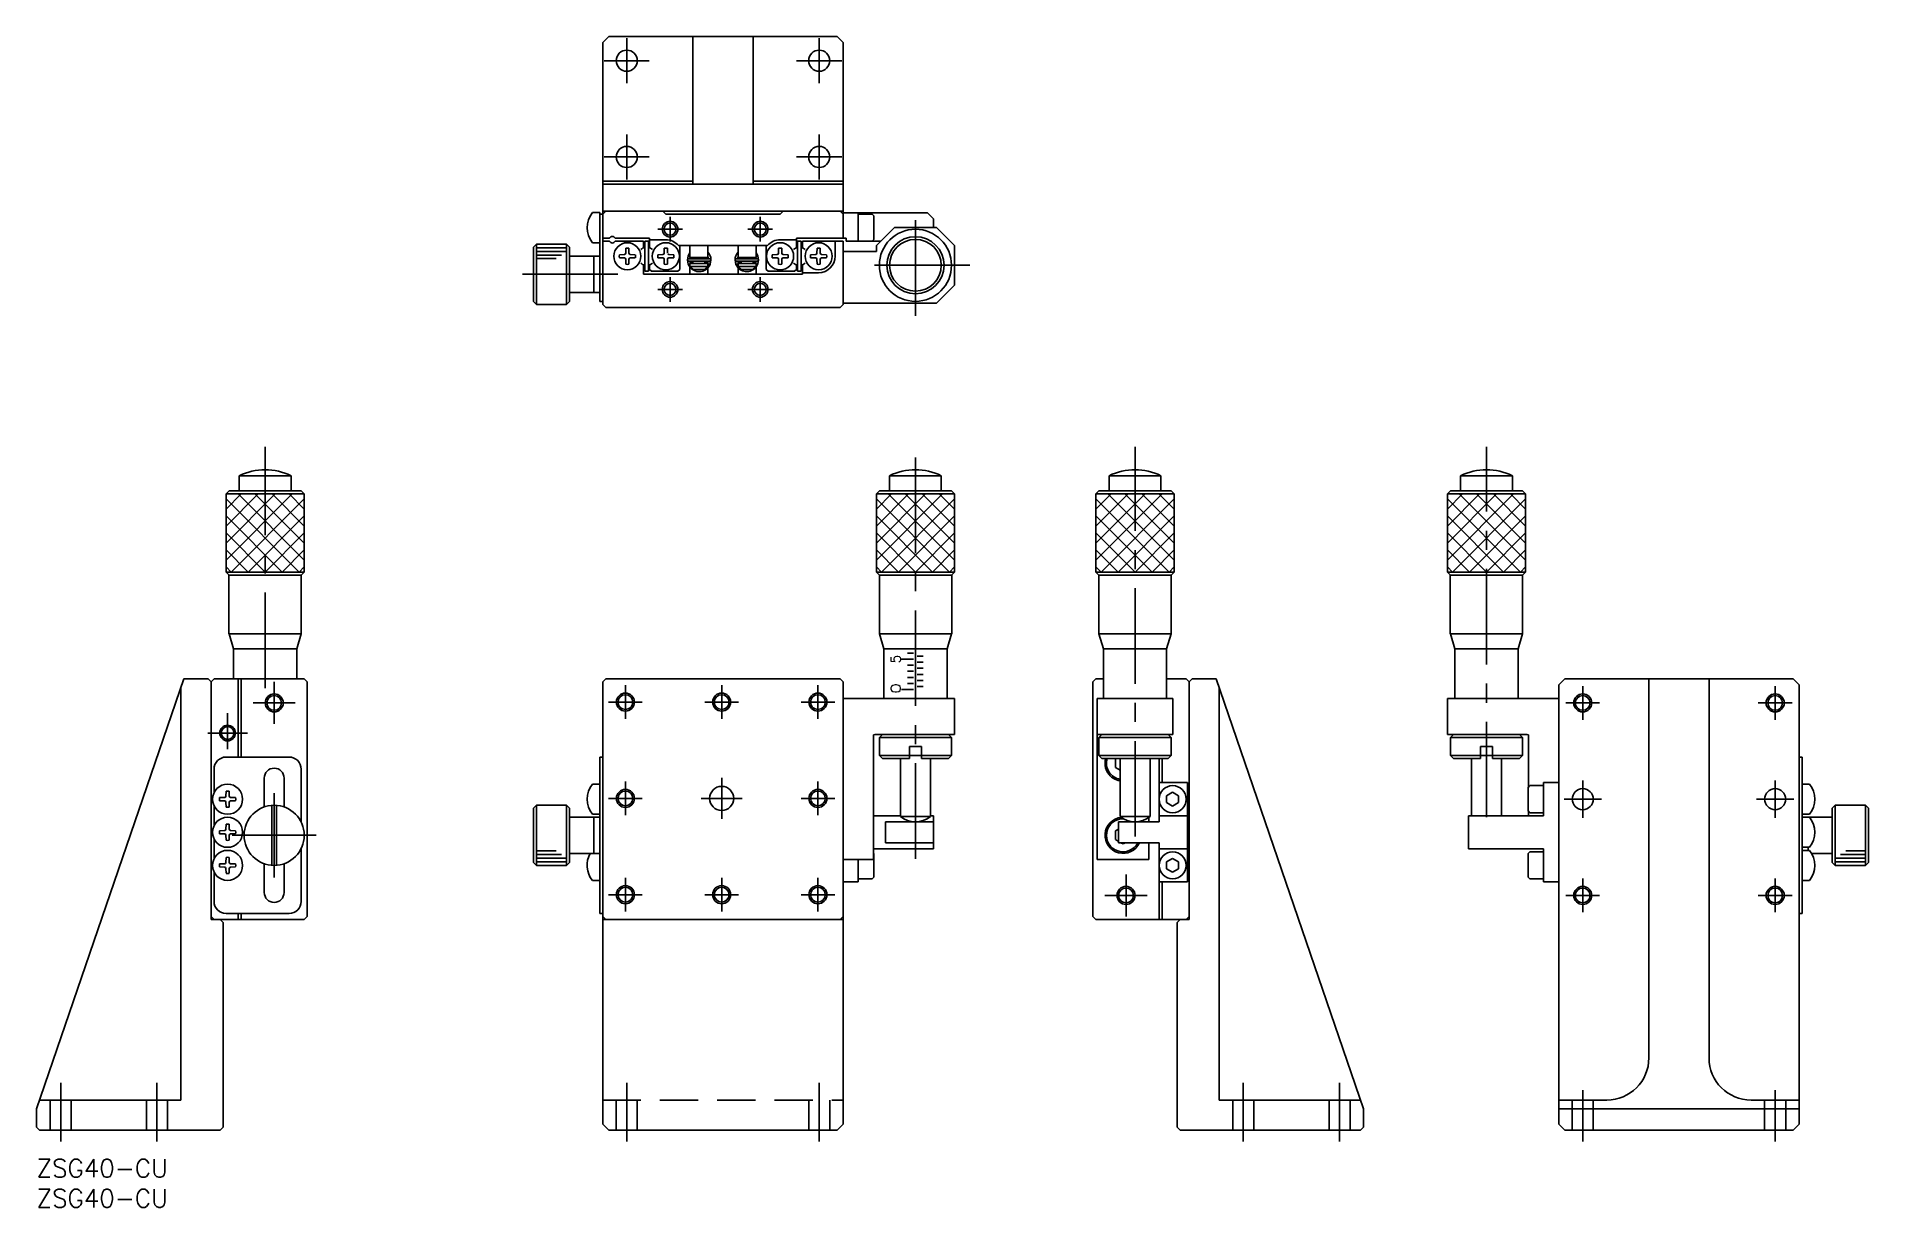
# Model space of a CAD drawing. Extents: x 0 to 305, y -8 to 187.
import ezdxf

# ---------------------------------------------------------------- set-up
doc = ezdxf.new("R2010")
doc.units = 0
doc.header["$LTSCALE"] = 0.5
doc.linetypes.add('CENTER', pattern=[50.8, 31.75, -6.35, 6.35, -6.35])
doc.linetypes.add('DASHED', pattern=[19.05, 12.7, -6.35])
for name, color, linetype in [('MSM_CENTER', 1, 'CENTER'), ('MSM_CONTINUOUS', 7, 'CONTINUOUS'), ('MSM_DASHED', 4, 'DASHED'), ('MSM_NARROW', 5, 'CONTINUOUS'), ('MSM_PART_NUMBER', 7, 'CONTINUOUS')]:
    doc.layers.add(name, color=color, linetype=linetype)
doc.styles.get("Standard").update_dxf_attribs({"font": 'txt.shx', "height": 3, "bigfont": 'bigfont.shx'})

# ---------------------------------------------------------------- blocks, each defined once
blk = doc.blocks.new('*U2')
at = {"layer": 'MSM_PART_NUMBER'}
blk.add_text('ZSG40-CU', height=3, dxfattribs=at).set_placement((0, -3))
blk = doc.blocks.new('*U3')
at = {"layer": 'MSM_PART_NUMBER'}
blk.add_text('ZSG40-CU', height=3, dxfattribs=at).set_placement((0, -8))

msp = doc.modelspace()

# ---------------------------------------------------------------- linework, layer by layer
at = {"layer": 'MSM_CENTER'}
for p, q in [((98.13, 178.81), (98.13, 186.31)), ((130.13, 178.81), (130.13, 186.31)), ((94.38, 182.56), (101.88, 182.56)), ((126.38, 182.56), (133.88, 182.56)), ((98.13, 162.81), (98.13, 170.31)), ((130.13, 162.81), (130.13, 170.31)), ((94.38, 166.56), (101.88, 166.56)), ((126.38, 166.56), (133.88, 166.56)), ((105.33, 152.5), (105.33, 156.61)), ((120.33, 152.5), (120.33, 156.61)), ((146.13, 140.16), (146.13, 156.6)), ((103.27, 154.56), (107.39, 154.56)), ((118.27, 154.56), (122.39, 154.56)), ((96.65, 147.06), (78.76, 147.06)), ((105.33, 142.5), (105.33, 146.61)), ((120.33, 142.5), (120.33, 146.61)), ((155.18, 148.56), (137.67, 148.56)), ((103.27, 144.56), (107.39, 144.56)), ((118.27, 144.56), (122.39, 144.56)), ((38, 78.29), (38, 118.41)), ((146.13, 49.93), (146.13, 118.41)), ((182.65, 53.61), (182.65, 118.41)), ((241.09, 56.82), (241.09, 118.41)), ((39.5, 79.33), (39.5, 72.33)), ((97.91, 73.16), (97.91, 78.76)), ((113.91, 73.16), (113.91, 78.76)), ((129.91, 73.16), (129.91, 78.76)), ((257.09, 78.63), (257.09, 73.03)), ((289.09, 78.63), (289.09, 73.03)), ((31.75, 74.13), (31.75, 68.12)), ((36, 75.83), (43, 75.83)), ((95.11, 75.96), (100.71, 75.96)), ((111.11, 75.96), (116.71, 75.96)), ((127.11, 75.96), (132.71, 75.96)), ((259.89, 75.83), (254.29, 75.83)), ((291.89, 75.83), (286.29, 75.83)), ((28.45, 70.83), (35.05, 70.83)), ((97.91, 57.16), (97.91, 62.76)), ((113.91, 56.56), (113.91, 63.36)), ((129.91, 57.16), (129.91, 62.76)), ((257.09, 62.93), (257.09, 56.73)), ((289.09, 62.93), (289.09, 56.73)), ((39.5, 60.83), (39.5, 46.83)), ((95.11, 59.96), (100.71, 59.96)), ((110.51, 59.96), (117.31, 59.96)), ((127.11, 59.96), (132.71, 59.96)), ((260.19, 59.83), (253.99, 59.83)), ((292.19, 59.83), (285.99, 59.83)), ((46.5, 53.83), (32.5, 53.83)), ((97.91, 41.16), (97.91, 46.76)), ((113.91, 41.16), (113.91, 46.76)), ((129.91, 41.16), (129.91, 46.76)), ((181.15, 47.33), (181.15, 40.33)), ((257.09, 46.63), (257.09, 41.03)), ((289.09, 46.63), (289.09, 41.03)), ((95.11, 43.96), (100.71, 43.96)), ((111.11, 43.96), (116.71, 43.96)), ((127.11, 43.96), (132.71, 43.96)), ((184.65, 43.83), (177.65, 43.83)), ((259.89, 43.83), (254.29, 43.83)), ((291.89, 43.83), (286.29, 43.83)), ((4, 12.69), (4, 2.92)), ((20, 12.69), (20, 2.92)), ((98.13, 12.69), (98.13, 2.92)), ((130.13, 12.69), (130.13, 2.92)), ((200.65, 12.69), (200.65, 2.92)), ((216.65, 12.69), (216.65, 2.92)), ((257.09, 11.5), (257.09, 2.92)), ((289.09, 11.5), (289.09, 2.92))]:
    msp.add_line(p, q, dxfattribs=at)
at = {"layer": 'MSM_CONTINUOUS'}
for p, q in [((95.13, 186.56), (94.13, 185.56)), ((95.13, 186.56), (133.13, 186.56)), ((109.13, 162.06), (109.13, 186.56)), ((119.13, 162.06), (119.13, 186.56)), ((133.13, 186.56), (134.13, 185.56)), ((94.13, 185.56), (94.13, 142.06)), ((134.13, 185.56), (134.13, 153.06)), ((109.13, 162.56), (94.13, 162.56)), ((134.13, 162.06), (94.13, 162.06)), ((134.13, 162.56), (119.13, 162.56)), ((93.63, 157.31), (92.41, 157.31)), ((93.63, 157.31), (93.63, 142.56)), ((93.63, 157.06), (94.13, 157.06)), ((94.63, 157.56), (94.13, 157.06)), ((94.13, 157.56), (134.13, 157.56)), ((104.13, 157.56), (104.63, 157.06)), ((104.63, 157.06), (123.63, 157.06)), ((124.13, 157.56), (123.63, 157.06)), ((133.63, 157.56), (134.13, 157.06)), ((148.13, 157.26), (134.13, 157.26)), ((136.63, 152.56), (136.63, 157.26)), ((136.63, 157.06), (138.93, 157.06)), ((139.23, 156.76), (138.93, 157.06)), ((139.23, 152.86), (139.23, 156.76)), ((149.13, 156.26), (148.13, 157.26)), ((149.13, 156.26), (149.13, 154.86)), ((93.63, 152.31), (92.41, 152.31)), ((95.27, 153.06), (94.13, 153.06)), ((94.13, 152.56), (95.27, 152.56)), ((101.93, 153.06), (96.19, 153.06)), ((100.93, 152.56), (96.19, 152.56)), ((100.93, 152.56), (100.93, 151.47)), ((101.13, 152.56), (101.13, 147.56)), ((101.13, 152.56), (101.73, 152.56)), ((101.73, 152.56), (101.73, 147.56)), ((101.93, 153.06), (101.93, 151.47)), ((104.63, 152.81), (101.93, 152.81)), ((123.63, 152.81), (126.33, 152.81)), ((126.33, 153.06), (126.33, 151.47)), ((134.63, 153.06), (126.33, 153.06)), ((126.53, 152.56), (126.53, 147.56)), ((127.13, 152.56), (126.53, 152.56)), ((127.13, 152.56), (127.13, 147.56)), ((127.33, 152.56), (127.33, 151.47)), ((127.33, 152.56), (134.13, 152.56)), ((132.78, 150.06), (132.78, 152.56)), ((134.13, 142.06), (134.13, 152.56)), ((134.63, 153.06), (134.63, 152.56)), ((140.33, 152.56), (134.63, 152.56)), ((136.63, 152.56), (138.93, 152.56)), ((139.23, 152.86), (138.93, 152.56)), ((139.63, 151.86), (142.63, 154.86)), ((142.63, 154.86), (149.63, 154.86)), ((152.63, 151.86), (149.63, 154.86)), ((83.13, 152.06), (82.63, 151.56)), ((82.63, 142.56), (82.63, 151.56)), ((83.13, 142.06), (83.13, 152.06)), ((88.13, 152.06), (83.13, 152.06)), ((88.13, 142.06), (88.13, 152.06)), ((88.63, 151.56), (88.13, 152.06)), ((88.63, 142.56), (88.63, 151.56)), ((93.63, 150.06), (88.63, 150.06)), ((92.63, 144.06), (92.63, 150.06)), ((97.75, 150.33), (96.9, 150.32)), ((97.75, 149.78), (96.9, 149.8)), ((97.75, 150.33), (97.88, 150.39)), ((97.75, 149.78), (97.88, 149.72)), ((97.95, 150.55), (97.88, 150.39)), ((97.95, 149.56), (97.88, 149.72)), ((97.95, 150.55), (97.97, 151.38)), ((97.95, 149.56), (97.97, 148.73)), ((98.5, 150.55), (98.49, 151.38)), ((98.5, 149.56), (98.49, 148.73)), ((98.5, 150.55), (98.58, 150.39)), ((98.5, 149.56), (98.58, 149.72)), ((98.71, 150.33), (98.58, 150.39)), ((98.71, 149.78), (98.58, 149.72)), ((98.71, 150.33), (99.55, 150.32)), ((98.71, 149.78), (99.55, 149.8)), ((104.15, 150.33), (103.3, 150.32)), ((104.15, 149.78), (103.3, 149.8)), ((104.15, 150.33), (104.28, 150.39)), ((104.15, 149.78), (104.28, 149.72)), ((104.35, 150.55), (104.28, 150.39)), ((104.35, 149.56), (104.28, 149.72)), ((104.35, 150.55), (104.37, 151.38)), ((104.35, 149.56), (104.37, 148.73)), ((104.9, 150.55), (104.89, 151.38)), ((104.9, 149.56), (104.89, 148.73)), ((104.9, 149.56), (104.98, 149.72)), ((105.11, 150.33), (104.98, 150.39)), ((105.11, 149.78), (104.98, 149.72)), ((105.11, 150.33), (105.95, 150.32)), ((105.11, 149.78), (105.95, 149.8)), ((121.55, 151.86), (106.71, 151.86)), ((106.93, 147.86), (106.93, 151.86)), ((108.43, 149.65), (111.93, 149.65)), ((111.93, 149.25), (108.43, 149.25)), ((108.63, 149.86), (108.63, 151.86)), ((111.63, 149.86), (108.63, 149.86)), ((108.68, 149.86), (108.64, 149.65)), ((108.64, 149.25), (108.74, 148.85)), ((109.01, 149.25), (109, 149.25)), ((109.03, 149.25), (109.01, 149.25)), ((109.13, 149.65), (109.13, 149.86)), ((109.13, 148.86), (109.13, 149.25)), ((111.13, 149.86), (111.13, 149.65)), ((111.13, 149.25), (111.13, 148.86)), ((111.33, 149.25), (111.32, 149.25)), ((111.34, 149.25), (111.33, 149.25)), ((111.36, 149.25), (111.34, 149.25)), ((111.63, 151.86), (111.63, 149.86)), ((111.67, 149.88), (111.63, 149.99)), ((111.71, 149.65), (111.67, 149.88)), ((111.96, 149.25), (111.96, 149.24)), ((112.12, 149.42), (111.99, 148.74)), ((116.27, 148.74), (116.13, 149.42)), ((116.29, 149.22), (116.3, 149.25)), ((116.33, 149.65), (119.83, 149.65)), ((119.83, 149.25), (116.33, 149.25)), ((116.59, 149.88), (116.54, 149.65)), ((116.63, 149.99), (116.59, 149.88)), ((116.63, 149.86), (116.63, 151.86)), ((119.63, 149.86), (116.63, 149.86)), ((116.92, 149.25), (116.9, 149.25)), ((116.93, 149.25), (116.92, 149.25)), ((117.13, 149.65), (117.13, 149.86)), ((117.13, 148.86), (117.13, 149.25)), ((119.13, 149.86), (119.13, 149.65)), ((119.13, 149.25), (119.13, 148.86)), ((119.24, 149.25), (119.23, 149.25)), ((119.25, 149.25), (119.24, 149.25)), ((119.27, 149.25), (119.25, 149.25)), ((119.51, 148.85), (119.62, 149.25)), ((119.62, 149.65), (119.58, 149.86)), ((119.63, 151.86), (119.63, 149.86)), ((121.33, 147.86), (121.33, 151.86)), ((123.15, 150.33), (122.3, 150.32)), ((123.15, 149.78), (122.3, 149.8)), ((123.15, 150.33), (123.28, 150.39)), ((123.15, 149.78), (123.28, 149.72)), ((123.35, 150.55), (123.28, 150.39)), ((123.35, 149.56), (123.28, 149.72)), ((123.35, 150.55), (123.37, 151.38)), ((123.35, 149.56), (123.37, 148.73)), ((123.9, 150.55), (123.89, 151.38)), ((123.9, 149.56), (123.89, 148.73)), ((123.9, 150.55), (123.98, 150.39)), ((123.9, 149.56), (123.98, 149.72)), ((124.11, 150.33), (123.98, 150.39)), ((124.11, 149.78), (123.98, 149.72)), ((124.11, 150.33), (124.95, 150.32)), ((124.11, 149.78), (124.95, 149.8)), ((129.55, 150.33), (128.7, 150.32)), ((129.55, 149.78), (128.7, 149.8)), ((129.55, 150.33), (129.68, 150.39)), ((129.55, 149.78), (129.68, 149.72)), ((129.75, 150.55), (129.68, 150.39)), ((129.75, 149.56), (129.68, 149.72)), ((129.75, 150.55), (129.77, 151.38)), ((129.75, 149.56), (129.77, 148.73)), ((130.3, 150.55), (130.29, 151.38)), ((130.3, 149.56), (130.29, 148.73)), ((130.3, 150.55), (130.38, 150.39)), ((130.3, 149.56), (130.38, 149.72)), ((130.51, 150.33), (130.38, 150.39)), ((130.51, 149.78), (130.38, 149.72)), ((130.51, 150.33), (131.35, 150.32)), ((130.51, 149.78), (131.35, 149.8)), ((134.13, 150.86), (139.63, 150.86)), ((139.63, 150.86), (139.63, 151.86)), ((152.63, 151.86), (152.63, 145.26)), ((100.93, 147.06), (100.93, 148.64)), ((127.33, 147.06), (100.93, 147.06)), ((101.73, 147.56), (101.13, 147.56)), ((101.93, 147.86), (101.93, 148.64)), ((102.23, 147.56), (101.93, 147.86)), ((106.63, 147.56), (102.23, 147.56)), ((106.63, 147.56), (106.93, 147.86)), ((108.38, 148.69), (108.36, 148.74)), ((108.39, 148.68), (108.39, 148.68)), ((108.63, 148.86), (111.63, 148.86)), ((108.63, 148.36), (108.63, 148.86)), ((111.63, 148.36), (108.63, 148.36)), ((108.63, 147.06), (108.63, 148.26)), ((108.68, 148.36), (109.21, 147.86)), ((108.74, 149.04), (108.73, 149.02)), ((108.73, 149.02), (108.73, 149.01)), ((108.73, 149.01), (108.73, 148.99)), ((108.73, 148.99), (108.73, 148.98)), ((108.73, 148.98), (108.73, 148.96)), ((108.73, 148.96), (108.73, 148.95)), ((108.73, 148.95), (108.73, 148.94)), ((108.73, 148.94), (108.73, 148.92)), ((108.73, 148.92), (108.73, 148.91)), ((108.73, 148.91), (108.73, 148.89)), ((108.73, 148.89), (108.74, 148.88)), ((108.75, 149.07), (108.74, 149.05)), ((108.74, 149.06), (109.13, 149.06)), ((108.74, 149.05), (108.74, 149.04)), ((108.74, 148.88), (108.74, 148.86)), ((108.74, 148.86), (108.75, 148.85)), ((108.76, 149.09), (108.75, 149.08)), ((108.75, 149.08), (108.75, 149.07)), ((108.75, 148.85), (108.75, 148.84)), ((108.77, 149.1), (108.76, 149.09)), ((108.78, 149.12), (108.77, 149.1)), ((108.79, 149.13), (108.78, 149.12)), ((108.8, 149.15), (108.79, 149.14)), ((108.79, 149.14), (108.79, 149.13)), ((108.81, 149.16), (108.8, 149.15)), ((108.83, 149.17), (108.81, 149.16)), ((108.84, 149.18), (108.83, 149.17)), ((108.85, 149.19), (108.84, 149.18)), ((108.86, 149.2), (108.85, 149.19)), ((108.87, 149.21), (108.86, 149.2)), ((108.89, 149.21), (108.87, 149.21)), ((108.9, 149.22), (108.89, 149.21)), ((108.91, 149.23), (108.9, 149.22)), ((108.93, 149.23), (108.91, 149.23)), ((108.94, 149.24), (108.93, 149.23)), ((108.95, 149.24), (108.94, 149.24)), ((108.97, 149.24), (108.95, 149.24)), ((108.98, 149.25), (108.97, 149.24)), ((109, 149.25), (108.98, 149.25)), ((109.21, 147.86), (111.05, 147.86)), ((111.05, 147.86), (111.57, 148.36)), ((111.13, 149.06), (111.61, 149.06)), ((111.37, 149.24), (111.36, 149.25)), ((111.39, 149.24), (111.37, 149.24)), ((111.4, 149.24), (111.39, 149.24)), ((111.42, 149.23), (111.4, 149.24)), ((111.43, 149.23), (111.42, 149.23)), ((111.44, 149.22), (111.43, 149.23)), ((111.46, 149.22), (111.44, 149.22)), ((111.47, 149.21), (111.46, 149.22)), ((111.48, 149.2), (111.47, 149.21)), ((111.5, 149.2), (111.48, 149.2)), ((111.51, 149.19), (111.5, 149.2)), ((111.52, 149.18), (111.51, 149.19)), ((111.53, 149.17), (111.52, 149.18)), ((111.54, 149.16), (111.53, 149.17)), ((111.55, 149.15), (111.54, 149.16)), ((111.56, 149.14), (111.55, 149.15)), ((111.57, 149.12), (111.56, 149.14)), ((111.58, 149.11), (111.57, 149.12)), ((111.59, 149.1), (111.58, 149.11)), ((111.59, 149.09), (111.59, 149.1)), ((111.6, 149.07), (111.59, 149.09)), ((111.61, 149.06), (111.6, 149.07)), ((111.6, 148.84), (111.61, 148.86)), ((111.6, 148.83), (111.6, 148.84)), ((111.61, 149.04), (111.61, 149.06)), ((111.61, 149.03), (111.61, 149.04)), ((111.62, 149.02), (111.61, 149.03)), ((111.61, 148.87), (111.62, 148.88)), ((111.61, 148.86), (111.61, 148.87)), ((111.62, 149), (111.62, 149.02)), ((111.62, 148.99), (111.62, 149)), ((111.62, 148.97), (111.62, 148.99)), ((111.62, 148.96), (111.62, 148.97)), ((111.62, 148.94), (111.62, 148.96)), ((111.62, 148.93), (111.62, 148.94)), ((111.62, 148.91), (111.62, 148.93)), ((111.62, 148.9), (111.62, 148.91)), ((111.62, 148.88), (111.62, 148.9)), ((111.63, 148.86), (111.63, 148.36)), ((111.63, 148.81), (111.64, 148.81)), ((111.73, 148.74), (111.63, 148.8)), ((111.63, 148.15), (111.63, 148.15)), ((111.63, 148.15), (111.63, 147.06)), ((111.64, 148.81), (111.65, 148.8)), ((111.65, 148.8), (111.66, 148.79)), ((111.66, 148.79), (111.67, 148.79)), ((111.67, 148.79), (111.68, 148.78)), ((111.68, 148.78), (111.69, 148.77)), ((111.69, 148.77), (111.71, 148.77)), ((111.71, 148.77), (111.72, 148.76)), ((111.72, 148.76), (111.74, 148.75)), ((111.97, 148.68), (111.73, 148.74)), ((111.74, 148.75), (111.75, 148.75)), ((111.75, 148.75), (111.77, 148.74)), ((111.77, 148.74), (111.78, 148.73)), ((111.78, 148.73), (111.8, 148.73)), ((111.8, 148.73), (111.81, 148.72)), ((111.81, 148.72), (111.83, 148.72)), ((111.83, 148.72), (111.84, 148.71)), ((111.84, 148.71), (111.86, 148.7)), ((111.86, 148.7), (111.87, 148.7)), ((111.87, 148.7), (111.88, 148.7)), ((111.88, 148.7), (111.9, 148.69)), ((111.9, 148.69), (111.91, 148.69)), ((111.91, 148.69), (111.92, 148.69)), ((111.92, 148.69), (111.93, 148.68)), ((111.93, 148.68), (111.94, 148.68)), ((111.94, 148.68), (111.95, 148.68)), ((111.95, 148.68), (111.95, 148.68)), ((111.95, 148.68), (111.96, 148.68)), ((111.96, 149.24), (111.98, 149.21)), ((111.96, 148.68), (111.97, 148.68)), ((111.96, 148.68), (111.96, 148.68)), ((111.98, 148.7), (111.97, 148.69)), ((111.97, 148.68), (111.97, 148.69)), ((111.97, 148.68), (111.97, 148.68)), ((111.98, 149.21), (111.99, 149.18)), ((111.99, 148.74), (111.98, 148.7)), ((111.99, 149.18), (112, 149.14)), ((112, 148.77), (111.99, 148.74)), ((112, 149.14), (112.01, 149.11)), ((112.01, 148.8), (112, 148.77)), ((112.01, 149.11), (112.01, 149.07)), ((112.01, 149.07), (112.02, 149.04)), ((112.02, 148.87), (112.01, 148.84)), ((112.01, 148.84), (112.01, 148.8)), ((112.02, 149.04), (112.02, 149.01)), ((112.02, 149.01), (112.02, 148.97)), ((112.02, 148.97), (112.02, 148.94)), ((112.02, 148.94), (112.02, 148.9)), ((112.02, 148.9), (112.02, 148.87)), ((116.23, 148.99), (116.24, 149.02)), ((116.23, 148.95), (116.23, 148.99)), ((116.23, 148.92), (116.23, 148.95)), ((116.24, 148.88), (116.23, 148.92)), ((116.24, 149.05), (116.25, 149.09)), ((116.24, 149.02), (116.24, 149.05)), ((116.24, 148.85), (116.24, 148.88)), ((116.25, 148.81), (116.24, 148.85)), ((116.25, 149.12), (116.26, 149.16)), ((116.25, 149.09), (116.25, 149.12)), ((116.25, 148.78), (116.25, 148.81)), ((116.26, 148.75), (116.25, 148.78)), ((116.26, 149.16), (116.27, 149.19)), ((116.28, 148.72), (116.26, 148.75)), ((116.27, 149.19), (116.29, 149.22)), ((116.29, 148.69), (116.28, 148.72)), ((116.29, 148.68), (116.53, 148.74)), ((116.29, 148.68), (116.29, 148.69)), ((116.29, 148.68), (116.29, 148.69)), ((116.29, 148.68), (116.29, 148.68)), ((116.29, 148.68), (116.29, 148.68)), ((116.3, 148.68), (116.29, 148.68)), ((116.31, 148.68), (116.3, 148.68)), ((116.3, 148.68), (116.3, 148.68)), ((116.32, 148.68), (116.31, 148.68)), ((116.33, 148.68), (116.32, 148.68)), ((116.34, 148.69), (116.33, 148.68)), ((116.35, 148.69), (116.34, 148.69)), ((116.36, 148.69), (116.35, 148.69)), ((116.37, 148.7), (116.36, 148.69)), ((116.39, 148.7), (116.37, 148.7)), ((116.4, 148.7), (116.39, 148.7)), ((116.42, 148.71), (116.4, 148.7)), ((116.43, 148.72), (116.42, 148.71)), ((116.45, 148.72), (116.43, 148.72)), ((116.46, 148.73), (116.45, 148.72)), ((116.48, 148.73), (116.46, 148.73)), ((116.49, 148.74), (116.48, 148.73)), ((116.51, 148.75), (116.49, 148.74)), ((116.52, 148.75), (116.51, 148.75)), ((116.54, 148.76), (116.52, 148.75)), ((116.53, 148.74), (116.63, 148.8)), ((116.55, 148.77), (116.54, 148.76)), ((116.56, 148.77), (116.55, 148.77)), ((116.58, 148.78), (116.56, 148.77)), ((116.59, 148.79), (116.58, 148.78)), ((116.6, 148.79), (116.59, 148.79)), ((116.61, 148.8), (116.6, 148.79)), ((116.62, 148.81), (116.61, 148.8)), ((116.63, 148.81), (116.62, 148.81)), ((116.64, 148.99), (116.63, 148.98)), ((116.63, 148.98), (116.63, 148.96)), ((116.63, 148.96), (116.63, 148.95)), ((116.63, 148.95), (116.63, 148.94)), ((116.63, 148.94), (116.63, 148.92)), ((116.63, 148.92), (116.64, 148.91)), ((116.63, 148.86), (119.63, 148.86)), ((116.63, 148.36), (116.63, 148.86)), ((119.63, 148.36), (116.63, 148.36)), ((116.63, 147.06), (116.63, 148.15)), ((116.63, 148.15), (116.63, 148.15)), ((116.65, 149.05), (116.64, 149.04)), ((116.64, 149.04), (116.64, 149.02)), ((116.64, 149.02), (116.64, 149.01)), ((116.64, 149.01), (116.64, 148.99)), ((116.64, 148.91), (116.64, 148.89)), ((116.64, 148.89), (116.64, 148.88)), ((116.64, 148.88), (116.65, 148.86)), ((116.66, 149.08), (116.65, 149.07)), ((116.65, 149.07), (116.65, 149.05)), ((116.65, 149.06), (117.13, 149.06)), ((116.65, 148.86), (116.65, 148.85)), ((116.65, 148.85), (116.66, 148.84)), ((116.67, 149.09), (116.66, 149.08)), ((116.66, 148.84), (116.66, 148.82)), ((116.68, 149.12), (116.67, 149.1)), ((116.67, 149.1), (116.67, 149.09)), ((116.69, 149.13), (116.68, 149.12)), ((116.68, 148.36), (117.21, 147.86)), ((116.7, 149.14), (116.69, 149.13)), ((116.71, 149.15), (116.7, 149.14)), ((116.72, 149.16), (116.71, 149.15)), ((116.73, 149.17), (116.72, 149.16)), ((116.74, 149.18), (116.73, 149.17)), ((116.75, 149.19), (116.74, 149.18)), ((116.77, 149.2), (116.75, 149.19)), ((116.78, 149.21), (116.77, 149.2)), ((116.79, 149.21), (116.78, 149.21)), ((116.81, 149.22), (116.79, 149.21)), ((116.82, 149.23), (116.81, 149.22)), ((116.83, 149.23), (116.82, 149.23)), ((116.85, 149.24), (116.83, 149.23)), ((116.86, 149.24), (116.85, 149.24)), ((116.87, 149.24), (116.86, 149.24)), ((116.89, 149.25), (116.87, 149.24)), ((116.9, 149.25), (116.89, 149.25)), ((117.21, 147.86), (119.05, 147.86)), ((119.05, 147.86), (119.57, 148.36)), ((119.13, 149.06), (119.51, 149.06)), ((119.28, 149.24), (119.27, 149.25)), ((119.29, 149.24), (119.28, 149.24)), ((119.31, 149.24), (119.29, 149.24)), ((119.32, 149.23), (119.31, 149.24)), ((119.34, 149.23), (119.32, 149.23)), ((119.35, 149.22), (119.34, 149.23)), ((119.36, 149.22), (119.35, 149.22)), ((119.38, 149.21), (119.36, 149.22)), ((119.39, 149.2), (119.38, 149.21)), ((119.4, 149.2), (119.39, 149.2)), ((119.41, 149.19), (119.4, 149.2)), ((119.43, 149.18), (119.41, 149.19)), ((119.44, 149.17), (119.43, 149.18)), ((119.45, 149.16), (119.44, 149.17)), ((119.46, 149.15), (119.45, 149.16)), ((119.47, 149.14), (119.46, 149.15)), ((119.48, 149.12), (119.47, 149.14)), ((119.48, 149.11), (119.48, 149.12)), ((119.49, 149.1), (119.48, 149.11)), ((119.5, 149.09), (119.49, 149.1)), ((119.51, 149.07), (119.5, 149.09)), ((119.51, 149.06), (119.51, 149.07)), ((119.52, 149.04), (119.51, 149.06)), ((119.51, 148.86), (119.52, 148.87)), ((119.51, 148.84), (119.51, 148.86)), ((119.52, 149.03), (119.52, 149.04)), ((119.52, 149.02), (119.52, 149.03)), ((119.53, 149), (119.52, 149.02)), ((119.52, 148.88), (119.53, 148.9)), ((119.52, 148.87), (119.52, 148.88)), ((119.53, 148.99), (119.53, 149)), ((119.53, 148.97), (119.53, 148.99)), ((119.53, 148.96), (119.53, 148.97)), ((119.53, 148.94), (119.53, 148.96)), ((119.53, 148.93), (119.53, 148.94)), ((119.53, 148.91), (119.53, 148.93)), ((119.53, 148.9), (119.53, 148.91)), ((119.63, 148.86), (119.63, 148.36)), ((119.63, 148.26), (119.63, 148.26)), ((119.63, 148.26), (119.63, 148.26)), ((119.63, 148.26), (119.63, 147.06)), ((119.87, 148.68), (119.87, 148.68)), ((119.9, 148.74), (119.88, 148.69)), ((121.63, 147.56), (121.33, 147.86)), ((121.63, 147.56), (126.03, 147.56)), ((126.33, 147.86), (126.03, 147.56)), ((126.33, 147.86), (126.33, 148.64)), ((126.53, 147.56), (127.13, 147.56)), ((127.33, 147.06), (127.33, 148.64)), ((130.03, 147.31), (127.33, 147.31)), ((93.63, 144.06), (88.63, 144.06)), ((152.63, 145.26), (149.63, 142.26)), ((82.63, 142.56), (83.13, 142.06)), ((88.13, 142.06), (83.13, 142.06)), ((88.13, 142.06), (88.63, 142.56)), ((93.63, 142.56), (94.13, 142.56)), ((94.13, 142.06), (94.63, 141.56)), ((94.63, 141.56), (133.63, 141.56)), ((134.13, 142.06), (133.63, 141.56)), ((149.63, 142.26), (134.13, 142.26)), ((33.7, 113.58), (33.7, 111.08)), ((42.3, 113.58), (33.7, 113.58)), ((42.3, 111.08), (42.3, 113.58)), ((141.83, 113.58), (150.43, 113.58)), ((141.83, 111.08), (141.83, 113.58)), ((150.43, 113.58), (150.43, 111.08)), ((178.35, 113.58), (186.95, 113.58)), ((178.35, 111.08), (178.35, 113.58)), ((186.95, 113.58), (186.95, 111.08)), ((236.79, 113.58), (236.79, 111.08)), ((245.39, 113.58), (236.79, 113.58)), ((245.39, 111.08), (245.39, 113.58)), ((31.5, 110.58), (32, 111.08)), ((31.5, 110.58), (44.5, 110.58)), ((31.5, 110.58), (31.5, 97.58)), ((32, 111.08), (44, 111.08)), ((44, 111.08), (44.5, 110.58)), ((44.5, 110.58), (44.5, 97.58)), ((140.13, 111.08), (139.63, 110.58)), ((152.63, 110.58), (139.63, 110.58)), ((139.63, 110.58), (139.63, 97.58)), ((152.13, 111.08), (140.13, 111.08)), ((152.63, 110.58), (152.13, 111.08)), ((152.63, 110.58), (152.63, 97.58)), ((176.65, 111.08), (176.15, 110.58)), ((189.15, 110.58), (176.15, 110.58)), ((176.15, 110.58), (176.15, 97.58)), ((188.65, 111.08), (176.65, 111.08)), ((189.15, 110.58), (188.65, 111.08)), ((189.15, 110.58), (189.15, 97.58)), ((234.59, 110.58), (235.09, 111.08)), ((234.59, 110.58), (247.59, 110.58)), ((234.59, 110.58), (234.59, 97.58)), ((235.09, 111.08), (247.09, 111.08)), ((247.09, 111.08), (247.59, 110.58)), ((247.59, 110.58), (247.59, 97.58)), ((31.5, 97.58), (44.5, 97.58)), ((32, 97.08), (31.5, 97.58)), ((44.5, 97.58), (44, 97.08)), ((152.63, 97.58), (139.63, 97.58)), ((139.63, 97.58), (140.13, 97.08)), ((152.13, 97.08), (152.63, 97.58)), ((189.15, 97.58), (176.15, 97.58)), ((176.15, 97.58), (176.65, 97.08)), ((188.65, 97.08), (189.15, 97.58)), ((234.59, 97.58), (247.59, 97.58)), ((235.09, 97.08), (234.59, 97.58)), ((247.59, 97.58), (247.09, 97.08)), ((31.96, 87.33), (31.96, 97.08)), ((44, 97.08), (32, 97.08)), ((44, 87.33), (44, 97.08)), ((140.13, 97.08), (152.13, 97.08)), ((140.13, 87.33), (140.13, 97.08)), ((152.16, 87.33), (152.16, 97.08)), ((176.65, 97.08), (188.65, 97.08)), ((176.65, 87.33), (176.65, 97.08)), ((188.68, 87.33), (188.68, 97.08)), ((235.05, 87.33), (235.05, 97.08)), ((247.09, 97.08), (235.09, 97.08)), ((247.09, 87.33), (247.09, 97.08)), ((32.75, 84.83), (32, 87.33)), ((44, 87.33), (32, 87.33)), ((43.25, 84.83), (44, 87.33)), ((140.88, 84.83), (140.13, 87.33)), ((140.13, 87.33), (152.13, 87.33)), ((151.38, 84.83), (152.13, 87.33)), ((177.4, 84.83), (176.65, 87.33)), ((176.65, 87.33), (188.65, 87.33)), ((187.9, 84.83), (188.65, 87.33)), ((235.84, 84.83), (235.09, 87.33)), ((247.09, 87.33), (235.09, 87.33)), ((246.34, 84.83), (247.09, 87.33)), ((32.75, 79.83), (32.75, 84.83)), ((32.75, 84.83), (43.25, 84.83)), ((43.25, 84.83), (43.25, 79.83)), ((151.38, 84.83), (140.88, 84.83)), ((140.88, 84.83), (140.88, 76.58)), ((143.83, 83.08), (145.83, 83.08)), ((144.83, 84.08), (145.83, 84.08)), ((146.13, 76.58), (146.13, 84.58)), ((146.43, 83.58), (147.43, 83.58)), ((146.43, 82.58), (147.43, 82.58)), ((151.38, 76.58), (151.38, 84.83)), ((187.9, 84.83), (177.4, 84.83)), ((177.4, 84.83), (177.4, 76.58)), ((187.9, 76.58), (187.9, 84.83)), ((235.84, 84.83), (246.34, 84.83)), ((235.84, 76.58), (235.84, 84.83)), ((246.34, 84.83), (246.34, 76.58)), ((24.5, 79.83), (0, 8.38)), ((28.5, 79.83), (24.5, 79.83)), ((28.5, 79.83), (29, 79.33)), ((29, 79.33), (29.5, 79.83)), ((29, 79.33), (29, 39.83)), ((44.5, 79.83), (29.5, 79.83)), ((33.5, 79.83), (33.5, 66.83)), ((34, 79.83), (34, 66.83)), ((45, 79.33), (44.5, 79.83)), ((45, 79.33), (45, 40.33)), ((94.13, 79.33), (94.63, 79.83)), ((94.13, 79.33), (94.13, 40.33)), ((133.63, 79.83), (94.63, 79.83)), ((95.13, 79.83), (133.13, 79.83)), ((133.63, 79.83), (134.13, 79.33)), ((134.13, 79.33), (134.13, 40.33)), ((144.83, 82.08), (145.83, 82.08)), ((144.83, 81.08), (145.83, 81.08)), ((144.83, 80.08), (145.83, 80.08)), ((146.43, 81.58), (147.43, 81.58)), ((146.43, 80.58), (147.43, 80.58)), ((146.43, 79.58), (147.43, 79.58)), ((175.65, 79.33), (176.15, 79.83)), ((175.65, 40.33), (175.65, 79.33)), ((176.15, 79.83), (177.4, 79.83)), ((187.9, 79.83), (191.15, 79.83)), ((191.15, 79.83), (191.65, 79.33)), ((192.15, 79.83), (191.65, 79.33)), ((191.65, 79.33), (191.65, 39.83)), ((192.15, 79.83), (196.15, 79.83)), ((196.15, 79.83), (220.65, 8.38)), ((254.09, 79.83), (253.09, 78.83)), ((254.09, 79.83), (292.09, 79.83)), ((268.09, 16.83), (268.09, 79.83)), ((278.09, 16.83), (278.09, 79.83)), ((293.09, 78.83), (292.09, 79.83)), ((24, 78.38), (24, 9.83)), ((94.13, 5.83), (94.13, 78.83)), ((134.13, 5.83), (134.13, 78.83)), ((134.13, 76.58), (152.63, 76.58)), ((145.83, 78.08), (143.83, 78.08)), ((145.83, 79.08), (144.83, 79.08)), ((146.43, 78.58), (147.43, 78.58)), ((152.63, 76.58), (152.63, 70.58)), ((188.95, 76.58), (176.35, 76.58)), ((176.35, 49.83), (176.35, 76.58)), ((188.95, 70.58), (188.95, 76.58)), ((196.65, 78.38), (196.65, 9.83)), ((253.09, 76.58), (234.59, 76.58)), ((234.59, 76.58), (234.59, 70.58)), ((253.09, 5.83), (253.09, 78.83)), ((293.09, 5.83), (293.09, 78.83)), ((139.13, 49.83), (139.13, 70.54)), ((139.63, 70.58), (152.63, 70.58)), ((140.63, 70.58), (140.13, 70.08)), ((152.13, 70.08), (140.13, 70.08)), ((140.13, 67.08), (140.13, 70.08)), ((152.13, 70.08), (151.63, 70.58)), ((152.13, 70.08), (152.13, 67.08)), ((188.95, 70.58), (176.35, 70.58)), ((177.15, 70.58), (176.65, 70.08)), ((188.65, 70.08), (176.65, 70.08)), ((176.65, 67.08), (176.65, 70.08)), ((188.15, 70.58), (188.65, 70.08)), ((188.65, 67.08), (188.65, 70.08)), ((247.59, 70.58), (234.59, 70.58)), ((235.09, 70.08), (235.59, 70.58)), ((235.09, 70.08), (247.09, 70.08)), ((235.09, 70.08), (235.09, 67.08)), ((246.59, 70.58), (247.09, 70.08)), ((247.09, 67.08), (247.09, 70.08)), ((248.09, 61.88), (248.09, 70.54)), ((152.13, 67.08), (140.13, 67.08)), ((140.63, 66.58), (140.13, 67.08)), ((145.13, 68.58), (145.13, 66.58)), ((147.13, 68.58), (145.13, 68.58)), ((147.13, 66.58), (147.13, 68.58)), ((151.63, 66.58), (152.13, 67.08)), ((176.65, 67.08), (188.65, 67.08)), ((177.15, 66.58), (176.65, 67.08)), ((188.65, 67.08), (188.15, 66.58)), ((235.09, 67.08), (247.09, 67.08)), ((235.59, 66.58), (235.09, 67.08)), ((240.09, 68.58), (242.09, 68.58)), ((240.09, 66.58), (240.09, 68.58)), ((242.09, 68.58), (242.09, 66.58)), ((246.59, 66.58), (247.09, 67.08)), ((29.5, 60.92), (29.5, 64.83)), ((42, 66.83), (31.5, 66.83)), ((44, 64.83), (44, 56.01)), ((93.63, 66.83), (93.63, 40.83)), ((93.63, 66.83), (94.13, 66.83)), ((145.13, 66.58), (140.63, 66.58)), ((143.63, 56.96), (143.63, 66.58)), ((151.63, 66.58), (147.13, 66.58)), ((148.63, 56.96), (148.63, 66.58)), ((188.15, 66.58), (177.15, 66.58)), ((179.4, 66.56), (179.45, 66.58)), ((179.4, 65.11), (179.4, 66.56)), ((180.15, 64.68), (179.4, 65.11)), ((180.15, 56.96), (180.15, 66.58)), ((185.15, 56.96), (185.15, 66.58)), ((186.65, 56.08), (186.65, 66.58)), ((187.15, 62.58), (187.15, 66.58)), ((235.59, 66.58), (240.09, 66.58)), ((238.59, 57.08), (238.59, 66.58)), ((242.09, 66.58), (246.59, 66.58)), ((243.59, 57.08), (243.59, 66.58)), ((293.59, 66.83), (293.09, 66.83)), ((293.59, 66.83), (293.59, 40.83)), ((31.48, 60.33), (31.49, 61.16)), ((32.02, 60.33), (32.01, 61.16)), ((37.85, 58.48), (37.85, 63.33)), ((41.15, 58.62), (41.15, 63.33)), ((93.63, 62.33), (92.41, 62.33)), ((186.65, 62.58), (191.35, 62.58)), ((188.9, 60.99), (187.9, 60.41)), ((189.9, 60.41), (188.9, 60.99)), ((191.35, 62.58), (191.35, 46.08)), ((247.99, 61.78), (248.29, 62.08)), ((247.99, 61.78), (247.99, 57.88)), ((250.59, 62.08), (248.29, 62.08)), ((250.59, 62.58), (250.59, 57.08)), ((250.59, 62.58), (253.09, 62.58)), ((293.59, 62.33), (294.81, 62.33)), ((29.5, 58.74), (29.5, 55.42)), ((31.27, 60.11), (30.43, 60.09)), ((31.27, 59.56), (30.43, 59.57)), ((31.27, 60.11), (31.4, 60.17)), ((31.27, 59.56), (31.4, 59.5)), ((31.48, 60.33), (31.4, 60.17)), ((31.48, 59.33), (31.4, 59.5)), ((31.48, 59.33), (31.49, 58.51)), ((32.02, 59.33), (32.01, 58.51)), ((32.02, 60.33), (32.1, 60.17)), ((32.02, 59.33), (32.1, 59.5)), ((32.23, 60.11), (32.1, 60.17)), ((32.23, 59.56), (32.1, 59.5)), ((32.23, 60.11), (33.07, 60.09)), ((32.23, 59.56), (33.07, 59.57)), ((39.1, 48.85), (39.1, 58.82)), ((39.9, 48.85), (39.9, 58.82)), ((82.63, 58.33), (83.13, 58.83)), ((82.63, 58.33), (82.63, 49.33)), ((83.13, 58.83), (83.13, 48.83)), ((88.13, 58.83), (83.13, 58.83)), ((88.13, 58.83), (88.13, 48.83)), ((88.13, 58.83), (88.63, 58.33)), ((88.63, 58.33), (88.63, 49.33)), ((187.9, 60.41), (187.9, 59.26)), ((187.9, 59.26), (188.9, 58.68)), ((188.9, 58.68), (189.9, 59.26)), ((189.9, 59.26), (189.9, 60.41)), ((248.29, 57.58), (247.99, 57.88)), ((299.09, 58.83), (298.59, 58.33)), ((298.59, 58.33), (298.59, 49.33)), ((299.09, 58.83), (299.09, 48.83)), ((299.09, 58.83), (304.09, 58.83)), ((304.09, 58.83), (304.09, 48.83)), ((304.59, 58.33), (304.09, 58.83)), ((304.59, 58.33), (304.59, 49.33)), ((31.48, 54.83), (31.4, 54.67)), ((31.48, 54.83), (31.49, 55.66)), ((32.02, 54.83), (32.01, 55.66)), ((32.02, 54.83), (32.1, 54.67)), ((93.63, 56.83), (88.63, 56.83)), ((93.63, 57.33), (92.41, 57.33)), ((92.63, 56.83), (92.63, 50.83)), ((143.63, 57.08), (139.13, 57.08)), ((141.13, 56.08), (149.13, 56.08)), ((141.13, 56.08), (141.13, 52.58)), ((148.63, 56.96), (143.63, 56.96)), ((149.13, 57.08), (148.63, 57.08)), ((149.13, 51.58), (149.13, 57.08)), ((179.4, 54.56), (179.9, 54.84)), ((179.9, 56.08), (186.65, 56.08)), ((179.9, 52.58), (179.9, 56.08)), ((185.15, 56.96), (180.15, 56.96)), ((184.95, 56.08), (184.95, 56.81)), ((191.35, 57.08), (186.65, 57.08)), ((238.09, 57.08), (250.59, 57.08)), ((238.09, 57.08), (238.09, 51.58)), ((248.09, 57.08), (248.09, 57.78)), ((248.29, 57.58), (250.59, 57.58)), ((293.59, 57.33), (294.81, 57.33)), ((293.59, 56.83), (294.81, 56.83)), ((293.59, 56.83), (298.59, 56.83)), ((29.5, 53.24), (29.5, 49.92)), ((31.27, 54.61), (30.43, 54.59)), ((31.27, 54.06), (30.43, 54.07)), ((31.27, 54.61), (31.4, 54.67)), ((31.27, 54.06), (31.4, 54)), ((31.48, 53.83), (31.4, 54)), ((31.48, 53.83), (31.49, 53.01)), ((32.02, 53.83), (32.01, 53.01)), ((32.02, 53.83), (32.1, 54)), ((32.23, 54.61), (32.1, 54.67)), ((32.23, 54.06), (32.1, 54)), ((32.23, 54.61), (33.07, 54.59)), ((32.23, 54.06), (33.07, 54.07)), ((141.13, 52.58), (149.13, 52.58)), ((179.4, 53.11), (179.4, 54.56)), ((179.9, 52.82), (179.4, 53.11)), ((179.9, 52.58), (186.65, 52.58)), ((180.65, 52.39), (180.31, 52.58)), ((180.98, 52.58), (180.65, 52.39)), ((184.95, 49.83), (184.95, 52.58)), ((186.65, 39.83), (186.65, 52.58)), ((293.59, 51.83), (294.81, 51.83)), ((294.59, 51.83), (294.59, 51.33)), ((31.27, 49.11), (30.43, 49.09)), ((31.27, 49.11), (31.4, 49.17)), ((31.48, 49.33), (31.4, 49.17)), ((31.48, 49.33), (31.49, 50.16)), ((32.02, 49.33), (32.01, 50.16)), ((32.02, 49.33), (32.1, 49.17)), ((32.23, 49.11), (32.1, 49.17)), ((32.23, 49.11), (33.07, 49.09)), ((37.85, 44.33), (37.85, 49.19)), ((41.15, 44.33), (41.15, 49.05)), ((44, 51.65), (44, 42.83)), ((83.13, 48.83), (82.63, 49.33)), ((88.13, 48.83), (83.13, 48.83)), ((88.63, 49.33), (88.13, 48.83)), ((93.63, 50.83), (88.63, 50.83)), ((139.13, 49.83), (134.13, 49.83)), ((136.63, 46.08), (136.63, 49.83)), ((149.13, 51.58), (139.13, 51.58)), ((139.13, 50.88), (139.23, 50.78)), ((139.23, 46.88), (139.23, 50.78)), ((184.95, 49.83), (176.35, 49.83)), ((191.35, 51.58), (186.65, 51.58)), ((187.9, 49.41), (188.9, 49.99)), ((187.9, 48.26), (187.9, 49.41)), ((188.9, 49.99), (189.9, 49.41)), ((189.9, 49.41), (189.9, 48.26)), ((238.09, 51.58), (250.59, 51.58)), ((247.99, 50.78), (248.29, 51.08)), ((247.99, 46.88), (247.99, 50.78)), ((250.59, 51.08), (248.29, 51.08)), ((250.59, 51.58), (250.59, 46.08)), ((293.59, 51.33), (294.81, 51.33)), ((295.15, 50.83), (298.59, 50.83)), ((298.59, 49.33), (299.09, 48.83)), ((299.09, 48.83), (304.09, 48.83)), ((304.09, 48.83), (304.59, 49.33)), ((29.5, 47.74), (29.5, 42.83)), ((31.27, 48.56), (30.43, 48.57)), ((31.27, 48.56), (31.4, 48.5)), ((31.48, 48.33), (31.4, 48.5)), ((31.48, 48.33), (31.49, 47.51)), ((32.02, 48.33), (32.01, 47.51)), ((32.02, 48.33), (32.1, 48.5)), ((32.23, 48.56), (32.1, 48.5)), ((32.23, 48.56), (33.07, 48.57)), ((93.63, 46.33), (92.41, 46.33)), ((136.63, 46.08), (134.13, 46.08)), ((136.63, 46.58), (138.93, 46.58)), ((139.23, 46.88), (138.93, 46.58)), ((186.65, 46.08), (191.35, 46.08)), ((187.15, 39.83), (187.15, 46.08)), ((188.9, 47.68), (187.9, 48.26)), ((189.9, 48.26), (188.9, 47.68)), ((247.99, 46.88), (248.29, 46.58)), ((250.59, 46.58), (248.29, 46.58)), ((250.59, 46.08), (253.09, 46.08)), ((293.59, 46.33), (294.81, 46.33)), ((29.5, 39.83), (29, 40.33)), ((44.5, 39.83), (29, 39.83)), ((30.5, 39.83), (31, 39.33)), ((42, 40.83), (31.5, 40.83)), ((33.5, 40.83), (33.5, 39.83)), ((34, 40.83), (34, 39.83)), ((45, 40.33), (44.5, 39.83)), ((93.63, 40.83), (94.13, 40.83)), ((94.63, 39.83), (94.13, 40.33)), ((134.13, 39.83), (94.13, 39.83)), ((94.63, 39.83), (133.63, 39.83)), ((134.13, 40.33), (133.63, 39.83)), ((175.65, 40.33), (176.15, 39.83)), ((176.15, 39.83), (191.65, 39.83)), ((190.15, 39.83), (189.65, 39.33)), ((191.65, 40.33), (191.15, 39.83)), ((293.59, 40.83), (293.09, 40.83)), ((31, 5.33), (31, 39.33)), ((189.65, 5.33), (189.65, 39.33)), ((0.5, 9.83), (24, 9.83)), ((220.15, 9.83), (196.65, 9.83)), ((261.09, 9.83), (253.09, 9.83)), ((285.09, 9.83), (293.09, 9.83)), ((0, 5.33), (0, 8.38)), ((220.65, 5.33), (220.65, 8.38)), ((253.09, 8.38), (293.09, 8.38)), ((0, 5.33), (0.5, 4.83)), ((30.5, 4.83), (0.5, 4.83)), ((30.5, 4.83), (31, 5.33)), ((94.13, 5.83), (95.13, 4.83)), ((95.13, 4.83), (133.13, 4.83)), ((134.13, 5.83), (133.13, 4.83)), ((190.15, 4.83), (189.65, 5.33)), ((190.15, 4.83), (220.15, 4.83)), ((220.65, 5.33), (220.15, 4.83)), ((253.09, 5.83), (254.09, 4.83)), ((254.09, 4.83), (292.09, 4.83)), ((293.09, 5.83), (292.09, 4.83))]:
    msp.add_line(p, q, dxfattribs=at)
for centre, radius in [((98.13, 182.56), 1.75), ((130.13, 182.56), 1.75), ((98.13, 166.56), 1.75), ((130.13, 166.56), 1.75), ((105.33, 154.56), 1), ((120.33, 154.56), 1), ((98.23, 150.06), 2.25), ((104.63, 150.06), 2.25), ((123.63, 150.06), 2.25), ((130.03, 150.06), 2.25), ((146.13, 148.56), 6), ((146.13, 148.56), 4.75), ((146.13, 148.56), 4.3), ((105.33, 144.56), 1), ((120.33, 144.56), 1), ((39.5, 75.83), 1.23), ((97.91, 75.96), 1.23), ((113.91, 75.96), 1.23), ((129.91, 75.96), 1.23), ((257.09, 75.83), 1.23), ((289.09, 75.83), 1.23), ((31.75, 70.83), 1.06), ((31.75, 59.83), 2.5), ((97.91, 59.96), 1.23), ((113.91, 59.96), 2), ((129.91, 59.96), 1.23), ((188.9, 59.83), 2.25), ((257.09, 59.83), 1.75), ((289.09, 59.83), 1.75), ((39.5, 53.83), 5), ((31.75, 54.33), 2.5), ((31.75, 48.83), 2.5), ((188.9, 48.83), 2.25), ((97.91, 43.96), 1.23), ((113.91, 43.96), 1.23), ((129.91, 43.96), 1.23), ((181.15, 43.83), 1.23), ((257.09, 43.83), 1.23), ((289.09, 43.83), 1.23)]:
    msp.add_circle(centre, radius, dxfattribs=at)
for centre, radius, start, end in [((95.53, 154.81), 4, 141.3178, 218.6822), ((95.73, 152.86), 0.5, 23.5782, 156.4218), ((95.73, 152.76), 0.5, 203.5782, 336.4218), ((104.63, 150.06), 2.75, 40.8851, 90), ((123.63, 150.06), 2.75, 90, 139.1149), ((98.23, 150.06), 1.35, 168.8959, 191.1041), ((98.23, 150.06), 1.35, 78.8959, 101.1041), ((98.23, 150.06), 1.35, 348.8959, 11.1041), ((101.43, 150.06), 1.5, 101.537, 130.5416), ((101.43, 150.06), 1.5, 49.4584, 78.463), ((104.63, 150.06), 1.35, 168.8959, 191.1041), ((104.63, 150.06), 1.35, 78.8959, 101.1041), ((104.63, 150.06), 1.35, 348.8959, 11.1041), ((110.17, 149.45), 1.94, 142.5133, 179.2944), ((108.43, 149.45), 0.2, 90, 270), ((110.18, 149.45), 1.95, 180.8029, 336.9294), ((114.13, 154.56), 5.5, 238.7096, 243.1368), ((114.13, 154.56), 6, 242.1794, 244.6714), ((110.17, 149.45), 1.95, 0.8498, 41.7242), ((111.93, 149.45), 0.2, 270, 90), ((118.09, 149.45), 1.95, 138.2681, 179.1569), ((116.33, 149.45), 0.2, 90, 270), ((114.13, 154.56), 5.5, 296.8632, 301.2904), ((114.13, 154.56), 6, 295.3222, 297.8206), ((118.08, 149.45), 1.95, 0.8194, 37.4662), ((118.08, 149.45), 1.95, 324.5312, 359.1921), ((119.83, 149.45), 0.2, 270, 90), ((123.63, 150.06), 1.35, 168.8959, 191.1041), ((123.63, 150.06), 1.35, 78.8959, 101.1041), ((123.63, 150.06), 1.35, 348.8959, 11.1041), ((126.83, 150.06), 1.5, 101.537, 130.5416), ((126.83, 150.06), 1.5, 49.4584, 78.463), ((130.03, 150.06), 1.35, 168.8959, 191.1041), ((130.03, 150.06), 1.35, 78.8959, 101.1041), ((130.03, 150.06), 2.75, 270, 0), ((130.03, 150.06), 1.35, 348.8959, 11.1041), ((98.23, 150.06), 1.35, 258.8959, 281.1041), ((101.43, 150.06), 1.5, 229.4584, 258.463), ((101.43, 150.06), 1.5, 281.537, 310.5416), ((104.63, 150.06), 1.35, 258.8959, 281.1041), ((118.08, 149.45), 1.95, 203.0583, 324.4726), ((123.63, 150.06), 1.35, 258.8959, 281.1041), ((126.83, 150.06), 1.5, 229.4584, 258.463), ((126.83, 150.06), 1.5, 281.537, 310.5416), ((130.03, 150.06), 1.35, 258.8959, 281.1041), ((38, 104.84), 9.75, 63.8162, 116.1838), ((146.13, 104.84), 9.75, 63.8162, 116.1838), ((182.65, 104.84), 9.75, 63.8162, 116.1838), ((241.09, 104.84), 9.75, 63.8162, 116.1838), ((139.63, 67.58), 3, 90, 99.5941), ((247.59, 67.58), 3, 80.4059, 90), ((31.5, 64.83), 2, 90, 180), ((39.5, 63.33), 1.65, 0, 180), ((42, 64.83), 2, 0, 90), ((180.65, 65.83), 3, 165.5225, 260.406), ((180.65, 65.83), 2.75, 164.1734, 259.5244), ((31.75, 59.83), 1.35, 78.8959, 101.1041), ((95.53, 59.83), 4, 141.3178, 218.6822), ((291.69, 59.83), 4, 321.3178, 38.6822), ((31.75, 59.83), 1.35, 168.8959, 191.1041), ((31.75, 59.83), 1.35, 258.8959, 281.1041), ((31.75, 59.83), 1.35, 348.8959, 11.1041), ((31.75, 54.33), 1.35, 78.8959, 101.1041), ((146.13, 60.08), 4, 231.3178, 308.6822), ((180.65, 53.83), 3, 95.9194, 335.3756), ((180.65, 53.83), 2.75, 88.6478, 332.9643), ((182.65, 60.08), 4, 231.3178, 308.6822), ((291.69, 54.33), 4, 321.3178, 38.6822), ((31.75, 54.33), 1.35, 168.8959, 191.1041), ((31.75, 54.33), 1.35, 258.8959, 281.1041), ((31.75, 54.33), 1.35, 348.8959, 11.1041), ((31.75, 48.83), 1.35, 168.8959, 191.1041), ((31.75, 48.83), 1.35, 78.8959, 101.1041), ((31.75, 48.83), 1.35, 348.8959, 11.1041), ((95.53, 48.83), 4, 150, 218.6822), ((291.69, 48.83), 4, 321.3178, 38.6822), ((31.75, 48.83), 1.35, 258.8959, 281.1041), ((31.5, 42.83), 2, 180, 270), ((39.5, 44.33), 1.65, 180, 0), ((42, 42.83), 2, 270, 0), ((261.09, 16.83), 7, 270, 0), ((285.09, 16.83), 7, 180, 270)]:
    msp.add_arc(centre, radius, start, end, dxfattribs=at)
at = {"layer": 'MSM_DASHED'}
for p, q in [((2.25, 9.83), (2.25, 4.83)), ((5.75, 9.83), (5.75, 4.83)), ((18.25, 9.83), (18.25, 4.83)), ((21.75, 9.83), (21.75, 4.83)), ((94.13, 9.83), (134.13, 9.83)), ((96.38, 9.83), (96.38, 4.83)), ((99.88, 9.83), (99.88, 4.83)), ((128.38, 9.83), (128.38, 4.83)), ((131.88, 9.83), (131.88, 4.83)), ((198.9, 9.83), (198.9, 4.83)), ((202.4, 9.83), (202.4, 4.83)), ((214.9, 9.83), (214.9, 4.83)), ((218.4, 9.83), (218.4, 4.83)), ((255.34, 9.83), (255.34, 4.83)), ((258.84, 9.83), (258.84, 4.83)), ((287.34, 9.83), (287.34, 4.83)), ((290.84, 9.83), (290.84, 4.83))]:
    msp.add_line(p, q, dxfattribs=at)
at = {"layer": 'MSM_NARROW'}
for p, q in [((88.13, 151.46), (83.13, 151.46)), ((88.13, 150.86), (83.13, 150.86)), ((87.27, 150.26), (83.13, 150.26)), ((86.39, 149.66), (83.13, 149.66)), ((31.5, 99.57), (42.51, 110.58)), ((31.5, 102.4), (39.69, 110.58)), ((31.5, 105.23), (36.86, 110.58)), ((31.5, 108.05), (34.03, 110.58)), ((31.5, 109.74), (43.66, 97.58)), ((32.34, 97.58), (44.5, 109.74)), ((33.49, 110.58), (44.5, 99.57)), ((36.31, 110.58), (44.5, 102.4)), ((39.14, 110.58), (44.5, 105.23)), ((41.97, 110.58), (44.5, 108.05)), ((150.64, 110.58), (139.63, 99.57)), ((147.82, 110.58), (139.63, 102.4)), ((144.99, 110.58), (139.63, 105.23)), ((142.16, 110.58), (139.63, 108.05)), ((151.79, 97.58), (139.63, 109.74)), ((152.63, 109.74), (140.47, 97.58)), ((152.63, 99.57), (141.61, 110.58)), ((152.63, 102.4), (144.44, 110.58)), ((152.63, 105.23), (147.27, 110.58)), ((152.63, 108.05), (150.1, 110.58)), ((187.16, 110.58), (176.15, 99.57)), ((184.33, 110.58), (176.15, 102.4)), ((181.51, 110.58), (176.15, 105.23)), ((178.68, 110.58), (176.15, 108.05)), ((188.31, 97.58), (176.15, 109.74)), ((189.15, 109.74), (176.99, 97.58)), ((189.15, 99.57), (178.13, 110.58)), ((189.15, 102.4), (180.96, 110.58)), ((189.15, 105.23), (183.79, 110.58)), ((189.15, 108.05), (186.62, 110.58)), ((234.59, 99.57), (245.6, 110.58)), ((234.59, 102.4), (242.77, 110.58)), ((234.59, 105.23), (239.94, 110.58)), ((234.59, 108.05), (237.12, 110.58)), ((234.59, 109.74), (246.74, 97.58)), ((235.43, 97.58), (247.59, 109.74)), ((236.57, 110.58), (247.59, 99.57)), ((239.4, 110.58), (247.59, 102.4)), ((242.23, 110.58), (247.59, 105.23)), ((245.06, 110.58), (247.59, 108.05)), ((31.5, 106.91), (40.83, 97.58)), ((35.17, 97.58), (44.5, 106.91)), ((148.96, 97.58), (139.63, 106.91)), ((152.63, 106.91), (143.3, 97.58)), ((185.48, 97.58), (176.15, 106.91)), ((189.15, 106.91), (179.82, 97.58)), ((234.59, 106.91), (243.92, 97.58)), ((238.26, 97.58), (247.59, 106.91)), ((31.5, 104.08), (38, 97.58)), ((38, 97.58), (44.5, 104.08)), ((146.13, 97.58), (139.63, 104.08)), ((152.63, 104.08), (146.13, 97.58)), ((182.65, 97.58), (176.15, 104.08)), ((189.15, 104.08), (182.65, 97.58)), ((234.59, 104.08), (241.09, 97.58)), ((241.09, 97.58), (247.59, 104.08)), ((31.5, 101.26), (35.17, 97.58)), ((40.83, 97.58), (44.5, 101.26)), ((143.3, 97.58), (139.63, 101.26)), ((152.63, 101.26), (148.96, 97.58)), ((179.82, 97.58), (176.15, 101.26)), ((189.15, 101.26), (185.48, 97.58)), ((234.59, 101.26), (238.26, 97.58)), ((243.92, 97.58), (247.59, 101.26)), ((31.5, 98.43), (32.34, 97.58)), ((43.66, 97.58), (44.5, 98.43)), ((140.47, 97.58), (139.63, 98.43)), ((152.63, 98.43), (151.79, 97.58)), ((176.99, 97.58), (176.15, 98.43)), ((189.15, 98.43), (188.31, 97.58)), ((234.59, 98.43), (235.43, 97.58)), ((246.74, 97.58), (247.59, 98.43)), ((86.39, 51.23), (83.13, 51.23)), ((87.27, 50.63), (83.13, 50.63)), ((88.13, 50.03), (83.13, 50.03)), ((88.13, 49.43), (83.13, 49.43)), ((299.09, 50.03), (304.09, 50.03)), ((299.09, 49.43), (304.09, 49.43)), ((299.95, 50.63), (304.09, 50.63)), ((300.82, 51.23), (304.09, 51.23))]:
    msp.add_line(p, q, dxfattribs=at)
for centre, radius in [((105.33, 154.56), 1.3), ((120.33, 154.56), 1.3), ((105.33, 144.56), 1.3), ((120.33, 144.56), 1.3), ((39.5, 75.83), 1.5), ((97.91, 75.96), 1.5), ((113.91, 75.96), 1.5), ((129.91, 75.96), 1.5), ((257.09, 75.83), 1.5), ((289.09, 75.83), 1.5), ((31.75, 70.83), 1.3), ((97.91, 59.96), 1.5), ((129.91, 59.96), 1.5), ((97.91, 43.96), 1.5), ((113.91, 43.96), 1.5), ((129.91, 43.96), 1.5), ((181.15, 43.83), 1.5), ((257.09, 43.83), 1.5), ((289.09, 43.83), 1.5)]:
    msp.add_circle(centre, radius, dxfattribs=at)

# ---------------------------------------------------------------- block references
at = {"layer": 'MSM_CONTINUOUS'}
for name in ['*U2', '*U3']:
    msp.add_blockref(name, (0, 0), dxfattribs=at)

# ---------------------------------------------------------------- texts
msp.add_text('5', height=1.6, rotation=90, dxfattribs=at).set_placement((143.65, 82.42))
at = {"layer": 'MSM_CONTINUOUS', "width": 1.2}
msp.add_text('0', height=1.6, rotation=90, dxfattribs=at).set_placement((143.65, 77.42))

doc.saveas('drawing.dxf')
